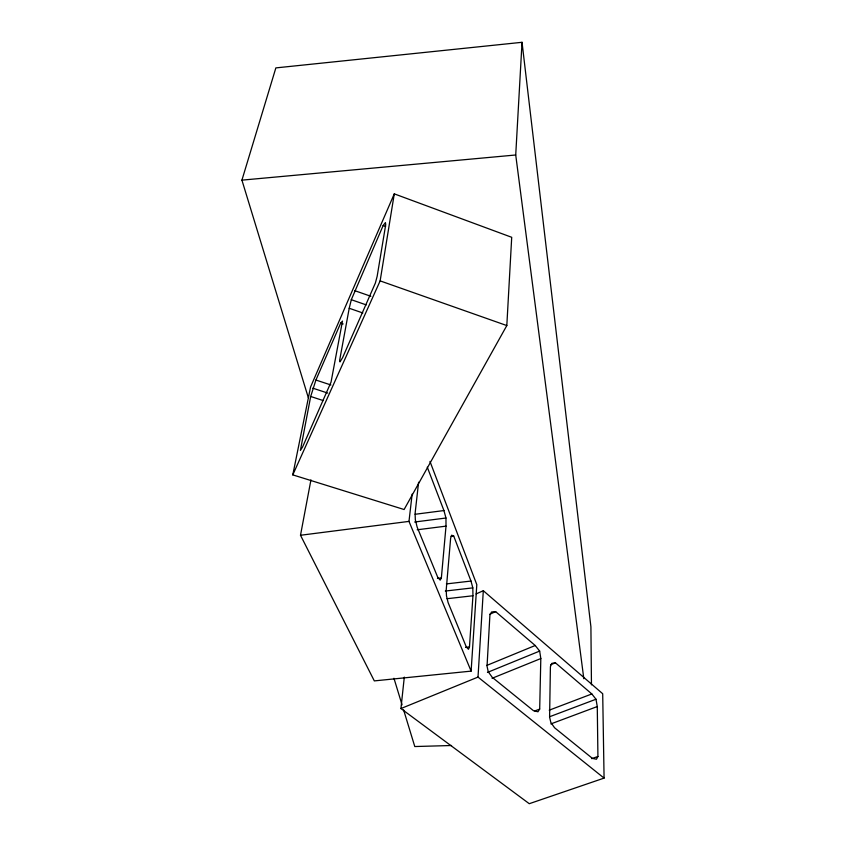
<?xml version="1.0" encoding="UTF-8"?>
<svg xmlns="http://www.w3.org/2000/svg" width="846" height="846" viewBox="0 0 846 846"><rect width="100%" height="100%" fill="white"/><g stroke="black" fill="none" stroke-linecap="round" stroke-linejoin="round"><path stroke-width="1.27" d="M539.685 709.085L540.816 658.548L539.663 651.082L535.201 645.498L495.661 611.658L491.537 611.986L489.897 615.264L487.042 666.257L488.248 671.745L492.224 677.318L533.498 710.714L537.971 711.782L539.685 709.085L534.82 710.947M583.825 678.725L515.722 154.987L522.035 42.3L275.859 67.902L241.924 180.145L308.293 397.599M506.817 325.562L511.714 237.303L394.278 193.861L310.577 386.96L292.79 474.881L404.102 509.525L506.817 325.562L380.14 280.883L394.278 193.861M404.303 677.117L400.93 708.546L529.268 803.7L604.076 778.109L478.011 677.086L483.309 590.709L476.097 593.934M310.947 479.872L300.499 535.264L374.313 680.903L471.116 671.121L476.806 584.649L429.969 461.419M469.467 646.947L472.946 595.764L472.819 587.875L470.989 581.054L453.699 536.004L451.648 535.211L450.643 538.141L446.212 589.863L446.477 595.838L448.116 602.606L466.379 647.105L468.483 649.284L469.467 646.947L465.564 647.359M418.601 482.209L415.09 513.511L415.333 519.74L417.152 527.121L437.784 577.406L440.184 580.134L441.358 577.955L446.011 526.138L445.958 518.016L443.939 510.561L427.283 467.172M471.116 671.121L408.988 521.39L412.139 494.117M349.218 308.272L339.648 360.259L340.007 361.908L342.609 357.636L375.381 283.029L377.168 276.251L385.713 224.698L385.427 222.583L383.164 225.501L351.312 299.717L349.218 308.272L362.818 312.967M310.683 396.478L300.393 450.432L302.551 447.048L331.05 382.085L342.482 321.089L340.684 323.119L315.918 380.034L310.683 396.478L323.183 400.57M292.79 474.881L380.14 280.883M597.921 756.472L596.472 759.222L592.443 758.407L554.574 727.761L550.841 722.484L549.593 717.154L550.408 666.701L551.761 663.37L555.42 662.809L591.83 693.963L595.996 699.23L597.276 706.547L597.921 756.472L591.735 758.651M489.644 614.27L495.661 611.658M486.63 665.495L535.201 645.498M487.455 672.411L539.663 651.082M400.93 708.546L478.011 677.086M492.076 678.291L540.816 658.548M550.587 664.745L555.42 662.809M549.223 710.175L591.83 693.963M549.752 716.689L595.996 699.23M550.873 723.912L597.276 706.547M415.132 514.273L443.939 510.561M300.499 535.264L408.988 521.39M414.625 522.014L445.958 518.016M417.194 529.786L446.011 526.138M451.098 536.322L453.699 536.004M437.445 578.421L441.358 577.955M446.381 583.92L470.989 581.054M445.313 591.047L472.819 587.875M447.037 598.714L472.946 595.764M241.924 180.145L515.722 154.987M451.542 745.506L414.783 746.542L403.595 709.879M315.918 380.034L330.892 384.972M312.787 388.166L327.73 393.073M340.684 323.119L343.159 323.965M351.312 299.717L366.255 304.898M354.802 290.686L370.865 296.29M383.164 225.501L385.628 226.4M483.309 590.709L602.701 693.741L604.076 778.109M393.95 678.27L402.051 704.824M522.035 42.3L590.91 626.812L591.46 684.848"/></g></svg>
